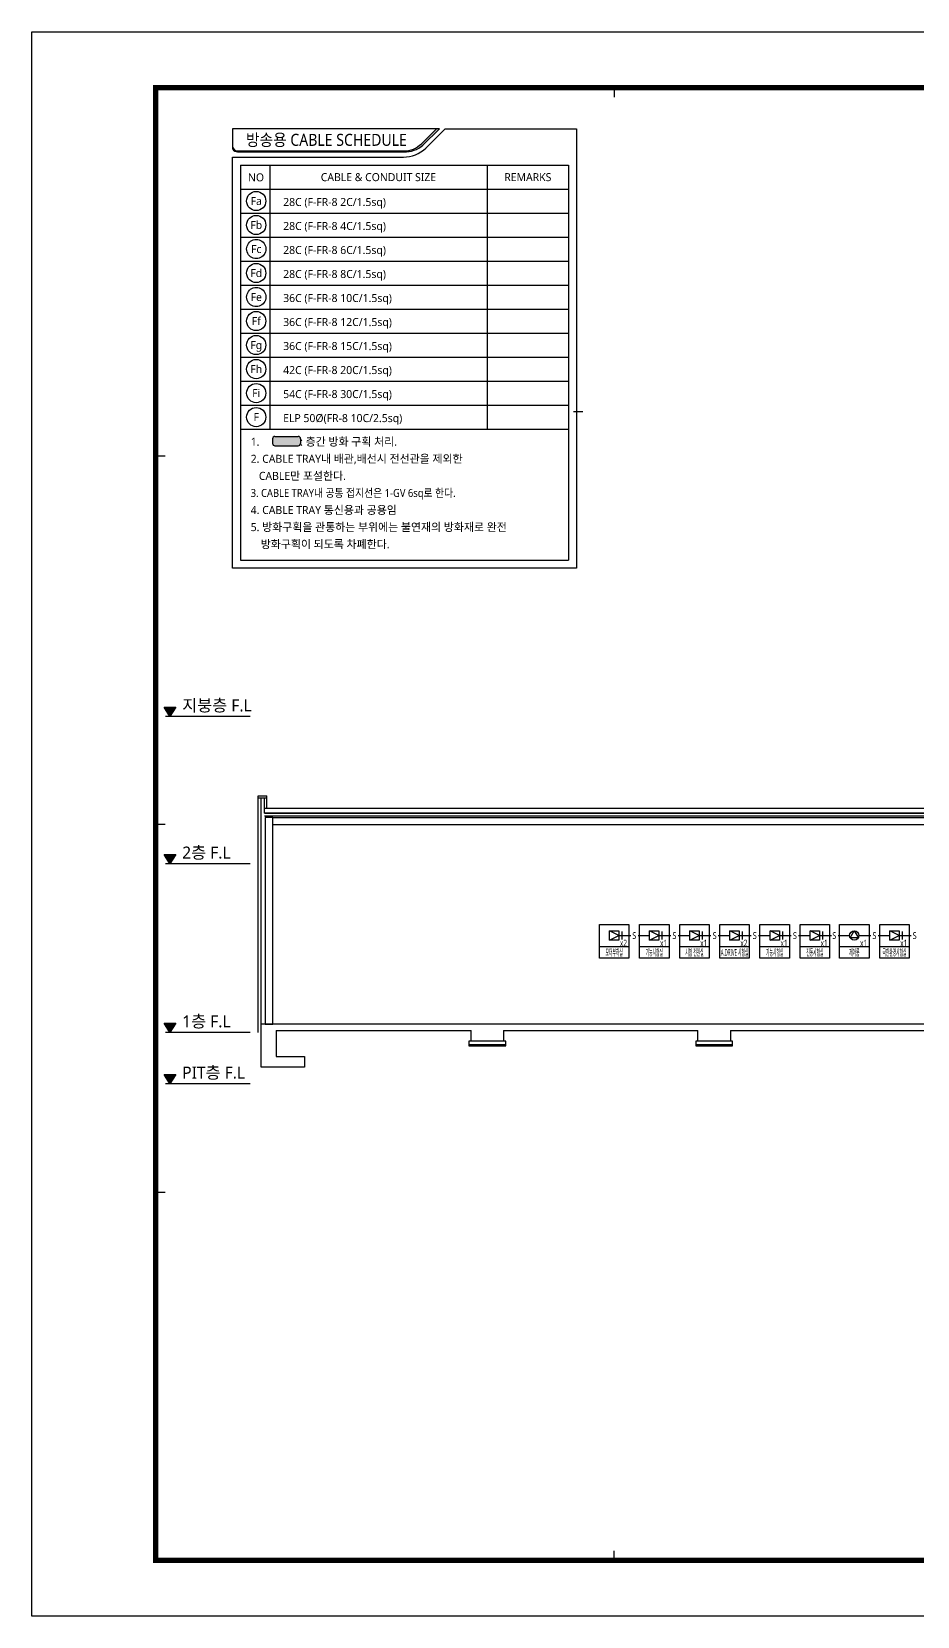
# Model space of a CAD drawing. Header units: millimetres. Extents: x 0 to 84100, y 0 to 59400.
# Drawn here: x 0 to 33181, y 0 to 59400 of the extents above; entities that cross this region are included whole.
import ezdxf
from ezdxf.enums import TextEntityAlignment as Align

# ---------------------------------------------------------------- set-up
doc = ezdxf.new("R2010")
doc.units = ezdxf.units.MM
doc.header["$LTSCALE"] = 1000
for name, color, linetype in [('arch', 8, 'Continuous'), ('S', 4, 'Continuous'), ('SECT', 2, 'Continuous'), ('SHT', 5, 'Continuous'), ('SYM', 3, 'Continuous'), ('TRAY', 3, 'Continuous')]:
    doc.layers.add(name, color=color, linetype=linetype)
doc.layers.add('XR-SHEET(통신)$0$XR-SHEET$0$XREF-Form$0$TEMP', color=171, linetype='Continuous', plot=False)
doc.styles.add('GHS', font='malgun.ttf')

# ---------------------------------------------------------------- blocks, each defined once
blk = doc.blocks.new('XR-FORM-ET', base_point=(461.0274117319104, 408.442780486535))
at = {"layer": 'SHT', "color": 171}
for p, q in [((43650.00000000001, 114600.0000000991), (43650.00000000001, 113900.0000000991)), ((9299.99999999991, 87000.00000000004), (9999.999999999913, 87000.00000000004)), ((9299.99999999991, 59399.99999999993), (9999.999999999913, 59399.99999999993)), ((9299.99999999991, 31800.00000000002), (9999.999999999913, 31800.00000000002)), ((43650.00000000001, 4200.000000098955), (43650.00000000001, 4900.000000000003))]:
    blk.add_line(p, q, dxfattribs=at)
at = {"layer": 'SHT'}
blk.add_lwpolyline([(0, 118800.0000000991), (168200, 118800.0000000991), (168200, 0), (0, 0)], close=True, dxfattribs=at)
at = {"layer": 'SHT', "const_width": 400.0000000001897}
blk.add_lwpolyline([(9299.99999999991, 114600.0000000991), (163900.0000001981, 114600.0000000991), (163900.0000001981, 4200.000000098955), (9299.99999999991, 4200.000000098955)], close=True, dxfattribs=at)
blk = doc.blocks.new('EE-40-001 전력간선 설비 계통도$0$A$C7BE02C82')
at = {"layer": 'TRAY'}
blk.add_hatch(color=254, dxfattribs=at).paths.add_polyline_path([(-3, 0.5), (-3, -0.4999999999999999, 0.4142135623696854), (-2.5, -1), (2.5, -1.000000000058208, 0.414213562373095), (3, -0.5000000000582077), (3, 0.4999999999417924, 0.4142135623696854), (2.5, 0.9999999999417925), (-2.5, 1, 0.414213562373095)])
at = {"layer": 'TRAY', "color": 6}
for p, q in [((-3, 0.5), (-3, -0.5)), ((-2.5, 1), (2.5, 0.9999999999417925)), ((3, 0.4999999999417924), (3, -0.5000000000582077)), ((-2.5, -1), (2.5, -1.000000000058207))]:
    blk.add_line(p, q, dxfattribs=at)
for centre, start, end in [((-2.5, 0.5), 90, 180), ((2.5, 0.4999999999417924), 0, 90), ((-2.5, -0.5), 180, 270), ((2.5, -0.5000000000582077), 270, 0)]:
    blk.add_arc(centre, 0.5, start, end, dxfattribs=at)
blk = doc.blocks.new('zw$AD5E')
at = {"layer": 'SYM'}
for p, q in [((0, -339.2420938384821), (0, 339.2420938384384)), ((0, -339.2420938384821), (0, 339.2420938384384)), ((0, -339.2420938384821), (0, 339.2420938384384)), ((255.6157954117516, 0), (0, 0)), ((255.6157954117516, 0), (0, 0)), ((255.6157954117516, 0), (0, 0)), ((1055.615796003956, 400.0000000027139), (255.6157954039518, 1.354055711999536e-08)), ((255.6157954039518, -400.0000000027576), (255.6157954039518, 400.0000000027139)), ((255.6157954039518, 400.0000000027139), (1055.615796003956, 400.0000000027139)), ((255.6157954039518, 1.354055711999536e-08), (1055.615796003956, -400.0000000027576)), ((1055.615796003956, 400.0000000027139), (1055.615796003956, -400.0000000027576)), ((1055.615796003956, -400.0000000027576), (255.6157954039518, -400.0000000027576))]:
    blk.add_line(p, q, dxfattribs=at)
blk = doc.blocks.new('A$C16E43D79')
at = {"layer": 'SYM'}
for points in [[(175.000025000448, 0), (161.6789412868774, 66.96961023114797), (123.7437043856322, 123.7437043856321), (66.969610231148, 161.6789412868774), (2.842170943040401e-14, 175.000025000448), (-66.96961023114794, 161.6789412868774), (-123.7437043856321, 123.7437043856321), (-161.6789412868774, 66.96961023114794), (-175.000025000448, -4.263256414560601e-14), (-161.6789412868773, -66.96961023114802), (-123.7437043856321, -123.7437043856322), (-66.96961023114788, -161.6789412868775), (9.947598300641403e-14, -175.0000250004481), (66.96961023114808, -161.6789412868775), (123.7437043856323, -123.7437043856322), (161.6789412868775, -66.969610231148)], [(1.164153218269348e-09, 175.0000250008889), (-151.5544673115946, -87.5000125002116), (151.5544673141558, -87.5000125002116)]]:
    blk.add_lwpolyline(points, close=True, dxfattribs=at)

msp = doc.modelspace()

# ---------------------------------------------------------------- hatches: boundary and pattern name
at = {"layer": 'SECT', "ltscale": 2}
for points in [[(5398.168115143199, 34073.63073274434), (4960.668115143199, 34073.63073274434), (5179.418115143199, 33723.6307327454)], [(5398.168115143199, 28556.29739941089), (4960.668115143199, 28556.29739941089), (5179.418115143199, 28206.29739941195)], [(5398.168115143199, 22228.29739941098), (4960.668115143199, 22228.29739941098), (5179.418115143199, 21878.29739941204)], [(5398.168115143199, 20309.36406607767), (4960.668115143199, 20309.36406607767), (5179.418115143199, 19959.36406607873)]]:
    msp.add_hatch(color=2, dxfattribs=at).paths.add_polyline_path(points)
at = {"layer": 'SYM'}
h = msp.add_hatch(color=256, dxfattribs=at)
edge = h.paths.add_edge_path()
edge.add_line((7523.256679292936, 55121.76811958622), (7523.256679292936, 55006.05203500087))
edge.add_ellipse((7715.473582276136, 55121.76811958401), major_axis=(-224.3576985644493, 1.0831152100727), ratio=0.9999999992949767, start_angle=31.32487134182302, end_angle=90.2766004847647)
edge.add_line((7715.473582276136, 54897.40780675557), (13944.00100443156, 54897.40780675557))
edge.add_ellipse((13986.90137449744, 55924.45224872901), major_axis=(1027.939860489925, 0.6101080075077185), ratio=0.9999999993005715, start_angle=267.5740989159631, end_angle=310.683760552539)
edge.add_line((14657.46106330695, 55145.34350669902), (15274.92145849409, 55762.80390145851))
edge.add_line((15274.92145849409, 55762.80390145851), (15162.09888913575, 55762.80390145851))
edge.add_line((15162.09888913575, 55762.80390145851), (14601.04977861884, 55201.75479133683))
edge.add_ellipse((13937.44204198065, 55874.48445197934), major_axis=(-944.955099346028, 0.5341237088213342), ratio=0.9999999993018308, start_angle=90.42348427594209, end_angle=134.6412871206749, ccw=False)
edge.add_line((13943.89221662227, 54929.55121673492), (7715.473582276136, 54929.55121673492))
edge.add_ellipse((7715.473582276136, 55121.76811958622), major_axis=(-192.2169022427584, 0.01689692020134016), ratio=0.9999999992964826, start_angle=0.005036613498475617, end_angle=90.00503661332488, ccw=False)

# ---------------------------------------------------------------- linework, layer by layer
at = {"layer": 'arch'}
for p, q in [((8481.252063971813, 30759.89739940288), (8805.518730638418, 30759.89739940288)), ((8481.252063971813, 30678.83073273621), (8805.518730638418, 30678.83073273621)), ((8724.452063971767, 30289.7107327361), (42544.71873063837, 30289.71073273601)), ((8724.452063971767, 30111.36406606944), (42544.71873063837, 30111.36406606935)), ((8724.452063971767, 30010.03073273611), (42544.71873063837, 30010.03073273602)), ((60002.42539730492, 22202.56406606952), (8594.745397305102, 22202.56406606952)), ((8594.745397305102, 20581.23073273619), (8594.745397305102, 22202.56406606952)), ((9162.212063971834, 21959.36406606954), (16462.31873063846, 21959.36406606954)), ((9162.212063971834, 21959.36406606954), (9162.212063971834, 20986.56406606964)), ((16381.2520639717, 21432.43073273619), (17759.38539730512, 21432.43073273619)), ((24880.66539730509, 21432.43073273619), (26258.79873063839, 21432.43073273619)), ((9162.212063971834, 20986.56406606964), (10216.07873063847, 20986.56406606952)), ((10216.07873063847, 20986.56406606952), (10216.07873063847, 20581.23073273619)), ((10216.07873063847, 20581.23073273619), (8594.745397305102, 20581.23073273619))]:
    msp.add_line(p, q, dxfattribs=at)
at = {"layer": 'arch', "const_width": 8.106666666666667}
msp.add_lwpolyline([(8481.252063971813, 30597.76406606955), (8481.252063971813, 30759.89739940288), (8805.518730638418, 30759.89739940288), (8805.518730638418, 30597.76406606955)], dxfattribs=at)
at = {"layer": 'arch', "flags": 128}
for points in [[(8481.252063971813, 21878.29739940286), (8481.252063971813, 30759.89739940288)], [(8594.745397305102, 22040.43073273619), (8594.745397305102, 30678.83073273621)], [(42544.71873063837, 30111.36406606944), (8724.452063971767, 30111.36406606944), (8724.452063971767, 30678.83073273621)], [(8805.518730638418, 30289.7107327361), (8805.518730638418, 30759.89739940288)]]:
    msp.add_lwpolyline(points, dxfattribs=at)
at = {"layer": 'arch'}
for points in [[(8744.71873063843, 22202.56406606952), (9028.452063971767, 22202.56406606952), (9028.452063971767, 29949.2307327361), (8744.71873063843, 29949.2307327361)], [(42544.71873063837, 29665.49739940277), (9028.452063971767, 29665.49739940277), (9028.452063971767, 29949.2307327361), (42544.71873063837, 29949.2307327361)]]:
    msp.add_lwpolyline(points, close=True, dxfattribs=at)
for points in [[(16462.31873063846, 21554.0307327362), (16381.2520639717, 21554.0307327362), (16381.2520639717, 21383.79073273619), (17759.38539730512, 21383.79073273619), (17759.38539730512, 21554.0307327362), (17678.31873063846, 21554.0307327362)], [(17678.31873063846, 21959.36406606954), (17678.31873063846, 21554.0307327362), (16462.31873063846, 21554.0307327362), (16462.31873063846, 21959.36406606954)], [(17678.31873063846, 21959.36406606954), (24961.73206397174, 21959.36406606954)], [(24961.73206397174, 21554.0307327362), (24880.66539730509, 21554.0307327362), (24880.66539730509, 21383.79073273619), (26258.79873063839, 21383.79073273619), (26258.79873063839, 21554.0307327362), (26177.73206397174, 21554.0307327362)], [(26177.73206397174, 21959.36406606954), (26177.73206397174, 21554.0307327362), (24961.73206397174, 21554.0307327362), (24961.73206397174, 21959.36406606954)], [(26177.73206397174, 21959.36406606954), (33449.22539730505, 21959.36406606954)]]:
    msp.add_lwpolyline(points, dxfattribs=at)
at = {"layer": 'S'}
for p, q in [((21998.4916940655, 25518.44552905562), (22444.12195752377, 25518.44552905562)), ((22717.57077998753, 25518.44552905562), (23152.09954073223, 25518.44552905562)), ((23502.09959073312, 25518.44552905562), (23947.72985419139, 25518.44552905562)), ((24221.17867665515, 25518.44552905562), (24655.70743739985, 25518.44552905562)), ((25005.70748740074, 25518.44552905562), (25451.33775085901, 25518.44552905562)), ((25724.78657332277, 25518.44552905562), (26159.31533406747, 25518.44552905562)), ((26509.31538406837, 25518.44552905562), (26954.94564752663, 25518.44552905562)), ((27228.3944699904, 25518.44552905562), (27662.92323073509, 25518.44552905562)), ((28012.92328073599, 25518.44552905562), (28458.55354419426, 25518.44552905562)), ((28732.00236665801, 25518.44552905562), (29166.5311274027, 25518.44552905562)), ((29516.53117740361, 25518.44552905562), (29962.16144086188, 25518.44552905562)), ((30211.61168499207, 25518.44552905562), (30646.14044573677, 25518.44552905562)), ((30996.14049573767, 25518.44552905562), (31441.77075919593, 25518.44552905562)), ((31715.21958165969, 25518.44552905562), (32149.74834240439, 25518.44552905562)), ((32499.74839240529, 25518.44552905562), (32945.37865586355, 25518.44552905562))]:
    msp.add_line(p, q, dxfattribs=at)
at = {"layer": 'SECT', "color": 2, "ltscale": 2}
for p, q in [((4960.668115143199, 34073.63073274153), (5398.168115143199, 34073.63073274153)), ((5179.418115143199, 33723.63073274144), (4960.668115143199, 34073.63073274153)), ((5398.168115143199, 34073.63073274153), (5179.418115143199, 33723.63073274144)), ((8180.981939558347, 33723.63073273622), (5010.766029095743, 33723.63073273622)), ((4960.668115143199, 28556.2973994081), (5398.168115143199, 28556.2973994081)), ((5179.418115143199, 28206.29739940799), (4960.668115143199, 28556.2973994081)), ((5398.168115143199, 28556.2973994081), (5179.418115143199, 28206.29739940799)), ((8180.981939558347, 28206.29739940277), (5010.766029095743, 28206.29739940277)), ((4960.668115143199, 22228.29739940818), (5398.168115143199, 22228.29739940818)), ((5179.418115143199, 21878.29739940808), (4960.668115143199, 22228.29739940818)), ((5398.168115143199, 22228.29739940818), (5179.418115143199, 21878.29739940808)), ((8180.981939558347, 21878.29739940286), (5010.766029095743, 21878.29739940286)), ((4960.668115143199, 20309.36406607487), (5398.168115143199, 20309.36406607487)), ((5179.418115143199, 19959.36406607477), (4960.668115143199, 20309.36406607487)), ((5398.168115143199, 20309.36406607487), (5179.418115143199, 19959.36406607477)), ((8180.981939558347, 19959.36406606955), (5010.766029095743, 19959.36406606955))]:
    msp.add_line(p, q, dxfattribs=at)
at = {"layer": 'SYM'}
for p, q in [((7523.256679856211, 55762.80390137585), (7523.256679856211, 55121.7681195013)), ((15162.09888913575, 55762.80390145851), (7523.256679856211, 55762.80390137585)), ((14601.04977862181, 55201.754791338), (15162.09888913575, 55762.80390145851)), ((14601.04977862181, 55201.754791338), (15162.09888913575, 55762.80390145851)), ((14601.04977862181, 55201.754791338), (15162.09888913575, 55762.80390145851)), ((14657.46106330695, 55145.34350669908), (15274.92145849409, 55762.80390145851)), ((14764.16933622007, 55037.57929521648), (15489.39394297543, 55762.80390145851)), ((15274.92145849409, 55762.80390145851), (15162.09888913575, 55762.80390145851)), ((15489.39394297543, 55762.80390145851), (20418.47697115505, 55762.803901957)), ((20418.47697115505, 55762.803901957), (20418.47697115418, 39290.37243832974)), ((7523.256679292936, 55121.76811958628), (7523.256679292936, 55006.05203500093)), ((7523.256679292936, 54698.11866488011), (13930.24520915988, 54698.11866488011)), ((7523.25667929506, 39290.37243786483), (7523.256679292936, 54698.11866488011)), ((7715.473582839411, 54929.55121665227), (13943.89221662227, 54929.55121673492)), ((7715.473582276136, 54929.55121673492), (13943.89221662227, 54929.55121673492)), ((7715.473582276136, 54929.55121673492), (13943.89221662227, 54929.55121673492)), ((7715.473582276136, 54897.40780675563), (13944.00100443008, 54897.40780675563)), ((20418.47697115418, 39290.37243832974), (7523.25667929506, 39290.37243786483))]:
    msp.add_line(p, q, dxfattribs=at)
at = {"layer": 'SYM', "color": 6}
for p, q in [((7823.261839308769, 54398.11350506992), (20118.47181113625, 54398.11350507214)), ((7823.261839308769, 54398.11350506992), (7823.261839310893, 44498.14123080752)), ((8922.427017577917, 54398.11350506992), (8922.427017577771, 44498.1412308077)), ((17059.40959584759, 54398.11350507214), (17059.40959584747, 44498.14123080921)), ((20118.47181113625, 54398.11350507214), (20118.47181113625, 44498.14123080979)), ((7823.261839308769, 53498.11602559313), (20118.47181113625, 53498.11602559313)), ((7823.261839308769, 53498.11602559313), (20118.47181113625, 53498.11602559313)), ((7823.261839307896, 53498.11602559092), (7823.261839310893, 39590.37759767275)), ((20118.47181113538, 53498.11602559313), (20118.47181113538, 39590.37759767275)), ((7823.261839308769, 52598.11854611413), (20118.47181113625, 52598.11854611413)), ((7823.261839308769, 51698.12106663513), (20118.47181113625, 51698.12106663513)), ((7823.261839308769, 50798.12358715612), (20118.47181113625, 50798.12358715612)), ((7823.261839308769, 49898.12610767712), (20118.47181113625, 49898.12610767712)), ((7823.261839308769, 48998.12862819812), (20118.47181113625, 48998.12862820033)), ((7823.261839308769, 48098.13114872132), (20118.47181113625, 48098.13114872132)), ((7823.261839308769, 47198.13366924232), (20118.47181113625, 47198.13366924232)), ((7823.261839308769, 46298.13618976326), (20118.47181113625, 46298.13618976326)), ((7823.261839311766, 45398.13871028653), (20118.47181113625, 45398.13871028653)), ((7823.261839308769, 45398.13871028426), (20118.47181113625, 45398.13871028653)), ((7823.261839308769, 45398.13871028653), (20118.47181113625, 45398.13871028653)), ((7823.261839311766, 44498.14123080979), (20118.47181113625, 44498.14123080979)), ((7823.261839308769, 44498.14123080752), (20118.47181113625, 44498.14123080979)), ((7823.261839308769, 44498.14123080979), (20118.47181113625, 44498.14123080979)), ((7823.261839310893, 39590.37759767275), (20118.47181113538, 39590.37759767275))]:
    msp.add_line(p, q, dxfattribs=at)
for points in [[(21271.47016595655, 25930.88218940145), (22375.51317217355, 25930.88218940145), (22375.51317217355, 24664.64815882656), (21271.47016595655, 24664.64815882656)], [(22775.07806262418, 25930.88218940145), (23879.12106884117, 25930.88218940145), (23879.12106884117, 24664.64815882656), (22775.07806262418, 24664.64815882656)], [(24278.6859592918, 25930.88218940145), (25382.7289655088, 25930.88218940145), (25382.7289655088, 24664.64815882656), (24278.6859592918, 24664.64815882656)], [(25782.29385595942, 25930.88218940145), (26886.33686217642, 25930.88218940145), (26886.33686217642, 24664.64815882656), (25782.29385595942, 24664.64815882656)], [(27285.90175262704, 25930.88218940145), (28389.94475884404, 25930.88218940145), (28389.94475884404, 24664.64815882656), (27285.90175262704, 24664.64815882656)], [(28789.50964929466, 25930.88218940145), (29893.55265551166, 25930.88218940145), (29893.55265551166, 24664.64815882656), (28789.50964929466, 24664.64815882656)], [(30269.11896762872, 25930.88218940145), (31373.16197384572, 25930.88218940145), (31373.16197384572, 24664.64815882656), (30269.11896762872, 24664.64815882656)], [(31772.72686429634, 25930.88218940145), (32876.76987051334, 25930.88218940145), (32876.76987051334, 24664.64815882656), (31772.72686429634, 24664.64815882656)], [(21271.47016595655, 25106.00886870978), (22375.51317217355, 25106.00886870978), (22375.51317217355, 24664.64815882656), (21271.47016595655, 24664.64815882656)], [(22775.07806262418, 25106.00886870978), (23879.12106884117, 25106.00886870978), (23879.12106884117, 24664.64815882656), (22775.07806262418, 24664.64815882656)], [(24278.6859592918, 25106.00886870978), (25382.7289655088, 25106.00886870978), (25382.7289655088, 24664.64815882656), (24278.6859592918, 24664.64815882656)], [(25782.29385595942, 25106.00886870978), (26886.33686217642, 25106.00886870978), (26886.33686217642, 24664.64815882656), (25782.29385595942, 24664.64815882656)], [(27285.90175262704, 25106.00886870978), (28389.94475884404, 25106.00886870978), (28389.94475884404, 24664.64815882656), (27285.90175262704, 24664.64815882656)], [(28789.50964929466, 25106.00886870978), (29893.55265551166, 25106.00886870978), (29893.55265551166, 24664.64815882656), (28789.50964929466, 24664.64815882656)], [(30269.11896762872, 25106.00886870978), (31373.16197384572, 25106.00886870978), (31373.16197384572, 24664.64815882656), (30269.11896762872, 24664.64815882656)], [(31772.72686429634, 25106.00886870978), (32876.76987051334, 25106.00886870978), (32876.76987051334, 24664.64815882656), (31772.72686429634, 24664.64815882656)]]:
    msp.add_lwpolyline(points, close=True, dxfattribs=at)
at = {"layer": 'SYM'}
for centre, major_axis, ratio, start_param, end_param in [((7715.473582839411, 55121.7681195013), (-192.216586566677, 0.3487714632117201), 0.9999999993022931, 0.001814469227084503, 1.572610796016519), ((7715.473582276136, 55121.76811958628), (-192.2134954681173, 1.144531885842681), 0.9999999992964321, 0.005954412087034289, 1.576750738870645), ((7715.473582276136, 55121.76811958628), (-192.2134954681173, 1.144531885842681), 0.9999999992964321, 0.005954412087034289, 1.576750738870645), ((7715.473582276136, 55121.76811958401), (-224.3578725111849, 1.046463537503237), 0.9999999992951185, 0.546558780072465, 1.575460553360924), ((13937.44204197768, 55874.4844519794), (-1176.387722825405, 0.4324573013517856), 0.9999999993027429, 1.565046164897867, 2.350444324496583), ((13937.44204198065, 55874.4844519794), (-944.9550535137415, 0.6098416681391564), 0.9999999993019134, 1.578267650374254, 2.350013898012653), ((13937.44204198065, 55874.4844519794), (-944.9550535137415, 0.6098416681391564), 0.9999999993019134, 1.578267650374254, 2.350013898012653), ((13937.44204198065, 55874.4844519794), (-944.9550535137415, 0.6098416681391564), 0.9999999993019134, 1.578267650374254, 2.350013898012653), ((13986.90137449744, 55924.45224872901), (1027.939880626294, 0.575181431330982), 0.9999999993006397, 4.670082996396557, 5.422488531375548)]:
    msp.add_ellipse(centre, major_axis=major_axis, ratio=ratio, start_param=start_param, end_param=end_param, dxfattribs=at)
at = {"layer": 'SYM', "color": 6}
for centre, major_axis, ratio, start_param, end_param in [((8412.826515247863, 53053.33037279238), (359.9970076962722, 1.195291358461983), 0.9999999993030431, 4.709068711216609, 10.9922540183962), ((8412.826515247863, 52153.33289331559), (359.9970076962722, 1.195291358461983), 0.9999999993030431, 4.709068711216609, 10.9922540183962), ((8412.826515247863, 51253.33541383658), (359.9959365442093, 1.48322060401126), 0.9999999993014831, 4.708268899962067, 10.99145420714165), ((8412.826515247863, 50353.33793435752), (359.9970076962722, 1.195291358461983), 0.9999999993030431, 4.709068711216609, 10.9922540183962), ((8412.826515247863, 49453.34045487852), (359.9959365442093, 1.48322060401126), 0.9999999993014831, 4.708268899962067, 10.99145420714165), ((8412.826515247863, 48553.34297540173), (359.9970076962722, 1.195291358461983), 0.9999999993030431, 4.709068711216609, 10.9922540183962), ((8412.826515247863, 47653.34549592278), (359.9970076962722, 1.195291358461983), 0.9999999993030431, 4.709068711216609, 10.9922540183962), ((8412.826515247863, 46753.34801644372), (359.9970076962722, 1.195291358461983), 0.9999999993030431, 4.709068711216609, 10.9922540183962), ((8412.826515247863, 45853.35053696699), (359.9970076962722, 1.195291358461983), 0.9999999993030431, 4.709068711216609, 10.9922540183962), ((8412.826515250861, 44953.35305748798), (359.9970076962722, 1.195291358461983), 0.9999999993030431, 4.709068711216609, 10.9922540183962)]:
    msp.add_ellipse(centre, major_axis=major_axis, ratio=ratio, start_param=start_param, end_param=end_param, dxfattribs=at)
at = {"layer": 'XR-SHEET(통신)$0$XR-SHEET$0$XREF-Form$0$TEMP'}
msp.add_line((20646.76219448778, 45145.69048915827), (20296.76219459302, 45145.69048915827), dxfattribs=at)

# ---------------------------------------------------------------- block references
at = {"layer": 'S', "xscale": 0.5, "yscale": 0.5, "zscale": 0.5}
msp.add_blockref('XR-FORM-ET', (230.5137058659552, 204.2213902432675), dxfattribs=at)
at = {"layer": 'SYM', "xscale": 0.4375, "yscale": 0.4375, "zscale": 0.4375, "rotation": 180}
for p in [(22110.32355481634, 25518.44552905561), (23613.93145148396, 25518.44552905561), (25117.53934815158, 25518.44552905561), (26621.1472448192, 25518.44552905561), (28124.75514148682, 25518.44552905561), (29628.36303815444, 25518.44552905561), (32611.58025315612, 25518.44552905561)]:
    msp.add_blockref('zw$AD5E', p, dxfattribs=at)
at = {"layer": 'SYM', "xscale": -1}
msp.add_blockref('A$C16E43D79', (30821.14047073723, 25518.44552905562), dxfattribs=at)
at = {"layer": 'TRAY', "xscale": 174.9999999999999, "yscale": 174.9999999999999, "zscale": 174.9999999999999}
msp.add_blockref('EE-40-001 전력간선 설비 계통도$0$A$C7BE02C82', (9550.332687144044, 44054.59089645778), dxfattribs=at)

# ---------------------------------------------------------------- texts
at = {"layer": 'SECT', "color": 2, "ltscale": 2, "style": 'GHS'}
for s, p in [('지붕층 F.L', (5640.34916703176, 33923.34446065671)), ('2층 F.L', (5640.34916703176, 28406.01112732326)), ('1층 F.L', (5640.34916703176, 22078.01112732335)), ('PIT층 F.L', (5640.34916703176, 20159.07779399004))]:
    msp.add_text(s, height=448, dxfattribs=at).set_placement(p)
at = {"layer": 'SYM', "style": 'GHS'}
for s, height, width, p in [('방송용 CABLE SCHEDULE', 450.0077397169546, 0.9000000002800921, (11043.52954398636, 55346.17755905539)), ('CABLE & CONDUIT SIZE', 299.9999997206032, 1.000000001396984, (12990.91830671269, 53948.11476533156)), ('모터부하실', 250, 0.4, (21823.49166906506, 24885.32851376816)), ('기능시험실', 250, 0.4, (23327.09956573268, 24885.32851376816)), ('시험 전원실', 250, 0.4, (24830.7074624003, 24885.32851376816)), ('A.DRIVE 시험실', 250, 0.4, (26334.31535906792, 24885.32851376816)), ('기능시험실', 250, 0.4, (27837.92325573554, 24885.32851376816)), ('진동시험실', 250, 0.4, (29341.53115240316, 24885.32851376816)), ('제어룸', 250, 0.4, (30821.14047073722, 24885.32851376816)), ('극한환경시험실', 250, 0.4, (32324.74836740484, 24885.32851376816))]:
    msp.add_text(s, height=height, dxfattribs=dict(at, width=width)).set_placement(p, align=Align.MIDDLE_CENTER)
msp.add_text('NO', height=299.9999997206032, dxfattribs=at).set_placement((8101.671284481323, 53789.82666894794))
for s, p in [('REMARKS', (18588.94070349191, 53948.1147653326)), ('Fa', (8412.826515247863, 53053.33037279249)), ('Fb', (8412.826515247863, 52153.3328933157)), ('Fc', (8412.826515247863, 51253.3354138367)), ('Fd', (8412.826515247863, 50353.3379343577)), ('Fe', (8412.826515247863, 49453.34045487869)), ('Ff', (8412.826515247863, 48553.3429754019)), ('Fg', (8412.826515247863, 47653.3454959229)), ('Fh', (8412.826515247863, 46753.34801644384)), ('Fi', (8412.826515247863, 45853.3505369671)), ('F', (8412.826515250861, 44953.3530574881))]:
    msp.add_text(s, height=299.9999997206032, dxfattribs=at).set_placement(p, align=Align.MIDDLE_CENTER)
for s, height, width, p in [('28C (F-FR-8 2C/1.5sq)', 299.9999997206032, 1.000000001396984, (9422.08372933251, 52865.94666849374)), ('28C (F-FR-8 4C/1.5sq)', 299.9999997206032, 1.000000001396984, (9422.08372933251, 51965.94918901473)), ('28C (F-FR-8 6C/1.5sq)', 299.9999997206032, 1.000000001396984, (9422.08372933251, 51065.95170953573)), ('28C (F-FR-8 8C/1.5sq)', 299.9999997206032, 1.000000001396984, (9422.08372933251, 50165.95423005673)), ('36C (F-FR-8 10C/1.5sq)', 299.9999997206032, 1.000000001396984, (9422.08372933251, 49265.95675057772)), ('36C (F-FR-8 12C/1.5sq)', 299.9999997206032, 1.000000001396984, (9422.08372933251, 48365.95927110093)), ('36C (F-FR-8 15C/1.5sq)', 299.9999997206032, 1.000000001396984, (9422.08372933251, 47465.96179162193)), ('42C (F-FR-8 20C/1.5sq)', 299.9999997206032, 1.000000001396984, (9422.08372933251, 46565.9643121452)), ('54C (F-FR-8 30C/1.5sq)', 299.9999997206032, 1.000000001396984, (9422.08372933251, 45665.96683266386)), ('ELP 50Ø(FR-8 10C/2.5sq)', 299.9999997206032, 1.000000001396984, (9422.08372933251, 44765.96935318492)), ('x2', 250, 0.6, (22040.26969273292, 25112.41326740144)), ('x1', 250, 0.6, (23543.87758940054, 25112.41326740144)), ('x1', 250, 0.6, (25047.48548606817, 25112.41326740144)), ('x2', 250, 0.6, (26551.09338273579, 25112.41326740144)), ('x1', 250, 0.6, (28054.70127940341, 25112.41326740144)), ('x1', 250, 0.6, (29558.30917607103, 25112.41326740144)), ('x1', 250, 0.6, (31037.91849440509, 25112.41326740144)), ('x1', 250, 0.6, (32541.52639107271, 25112.41326740144))]:
    msp.add_text(s, height=height, dxfattribs=dict(at, width=width)).set_placement(p)
for s, p in [('1.               : 층간 방화 구획 처리.', (8205.609129445329, 44029.59089631296)), ('2. CABLE TRAY내 배관,배선시 전선관을 제외한', (8205.609129445329, 43389.59268868499)), ('   CABLE만 포설한다.', (8205.609129445329, 42749.59448105475)), ('4. CABLE TRAY 통신용과 공용임', (8205.609129445329, 41469.59806579654)), ('5. 방화구획을 관통하는 부위에는 불연재의 방화재로 완전 ', (8205.609129445329, 40829.5998581663)), ('    방화구획이 되도록 차폐한다.', (8175.668058764997, 40189.60165053606))]:
    msp.add_text(s, height=299.9999997206032, dxfattribs=at).set_placement(p, align=Align.MIDDLE_LEFT)
at = {"layer": 'SYM', "style": 'GHS', "width": 0.9000000002793968}
msp.add_text('3. CABLE TRAY내 공통 접지선은 1-GV 6sq로 한다.', height=299.9999997206032, dxfattribs=at).set_placement((8205.609129445329, 42109.59627342678), align=Align.MIDDLE_LEFT)
at = {"layer": 'SYM', "style": 'GHS', "width": 0.85}
for p in [(22579.11403179913, 25518.44552905562), (24082.72192846675, 25518.44552905562), (25586.32982513437, 25518.44552905562), (27089.93772180199, 25518.44552905562), (28593.5456184696, 25518.44552905562), (30073.15493680367, 25518.44552905562), (31576.76283347129, 25518.44552905562), (33080.37073013891, 25518.44552905562)]:
    msp.add_text('S', height=250, dxfattribs=at).set_placement(p, align=Align.MIDDLE)

doc.saveas('drawing.dxf')
